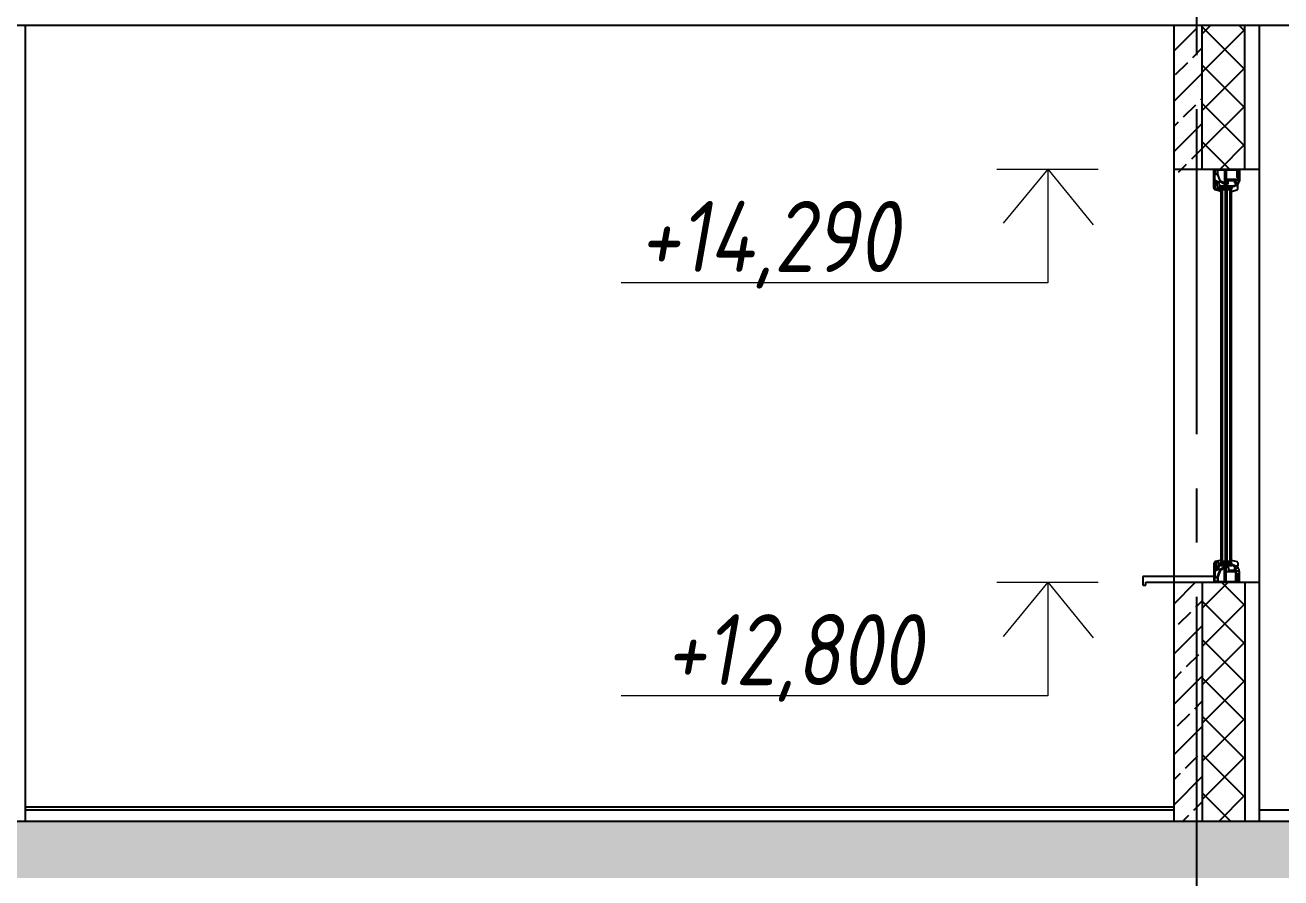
# Model space of a CAD drawing. Header units: millimetres. Extents: x -257254 to 390979, y -202328 to 355504.
# Drawn here: x 96509 to 100926, y 48935 to 51935 of the extents above; entities that cross this region are included whole.
import ezdxf
from ezdxf.enums import TextEntityAlignment as Align

# ---------------------------------------------------------------- set-up
doc = ezdxf.new("R2010")
doc.units = ezdxf.units.MM
doc.linetypes.add('CENTER2', pattern=[28.575, 19.05, -3.175, 3.175, -3.175])
doc.layers.get('0').update_dxf_attribs({"lineweight": 25})
for name, color, linetype in [('G_S1', 3, 'Continuous'), ('GASKET', 5, 'Continuous'), ('PVC', 7, 'Continuous'), ('оси', 1, 'CENTER2'), ('разрез', 40, 'Continuous')]:
    doc.layers.add(name, color=color, linetype=linetype)
doc.layers.add('RAZMER', color=250, linetype='Continuous', lineweight=13)
doc.layers.add('покрытия', color=6, linetype='Continuous', lineweight=18)
doc.styles.add('SIMPLEX', font='simplex.shx', dxfattribs={"width": 0.8, "oblique": 10})
pattern_1 = [(45, (-30, -12000), (-67.35192, 67.35192), []), (135, (-30, -12000), (-67.35192, -67.35192), [])]

msp = doc.modelspace()

# ---------------------------------------------------------------- hatches: boundary and pattern name
at = {"layer": 'разрез'}
h = msp.add_hatch(dxfattribs=at)
h.set_pattern_fill('JIS_STN_2.5', color=256, scale=50)
h.set_pattern_definition([(45, (-80, -9011.02), (-88.38835, 88.38835), []), (45, (8.25, -9011.02), (-88.38835, 88.38835), [60, -25])])
h.paths.add_polyline_path([(100649.02596, 49975.34196), (100549.02596, 49975.34196), (100549.02596, 49135.34196), (100649.02596, 49135.34196)])
h.paths.add_polyline_path([(100649.02596, 51924.32381), (100549.02596, 51924.32381), (100549.02596, 51417.83657), (100649.02596, 51417.83657)])
h = msp.add_hatch(dxfattribs=at)
h.set_pattern_fill('NET', color=256, scale=30, angle=45)
h.set_pattern_definition(pattern_1)
h.paths.add_polyline_path([(100799.02596, 51935.34196), (100649.02596, 51935.34196), (100649.02596, 51428.85472), (100799.02596, 51428.85472)])
h = msp.add_hatch(dxfattribs=at)
h.set_pattern_fill('NET', color=256, scale=30, angle=45)
h.set_pattern_definition(pattern_1)
h.paths.add_polyline_path([(100799.02596, 49975.34196), (100751.56261, 49975.34196), (100649.02596, 49975.34196), (100649.02596, 49135.34196), (100799.02596, 49135.34196)])
h = msp.add_hatch(dxfattribs=at)
h.set_pattern_fill('JIS_STN_2.5', color=256, scale=50)
h.set_pattern_definition([(45, (8e-08, 9000), (-88.38835, 88.38835), []), (45, (88.25, 9000), (-88.38835, 88.38835), [60, -25])])
h.paths.add_polyline_path([(92229.02595, 49135.34196), (89829.02595, 49135.34196), (89829.02595, 48935.34196), (92229.02595, 48935.34196)])
h.paths.add_polyline_path([(96429.02596, 49135.34196), (92229.02596, 49135.34196), (92229.02596, 49015.34196), (92229.02595, 48935.34196), (96429.02596, 48935.34196)])
h.paths.add_polyline_path([(100629.02596, 49135.34196), (96429.02596, 49135.34196), (96429.02596, 48935.34196), (100629.02596, 48935.34196)])
h.paths.add_polyline_path([(102169.02596, 49135.34196), (100629.02596, 49135.34196), (100629.02596, 48935.34196), (102169.02596, 48935.34196)])

# ---------------------------------------------------------------- linework, layer by layer
at = {"color": 1, "linetype": 'Continuous', "lineweight": 25}
for p, q in [((100713.29793, 51366.57059), (100753.30821, 51369.55876)), ((100753.30821, 51366.57059), (100713.29793, 51369.55876)), ((100713.29793, 50037.62609), (100753.30821, 50034.63792)), ((100753.30821, 50037.62609), (100713.29793, 50034.63792))]:
    msp.add_line(p, q, dxfattribs=at)
at = {"color": 5}
for p, q in [((100720.33519, 51362.79024), (100719.33519, 51362.79024)), ((100720.33519, 51361.79024), (100719.33519, 51361.79024)), ((100720.33519, 51360.79024), (100719.33519, 51360.79024)), ((100720.33519, 51359.79024), (100719.33519, 51359.79024)), ((100720.33519, 51358.79024), (100719.33519, 51358.79024)), ((100720.33519, 51357.79024), (100719.33519, 51357.79024)), ((100720.33519, 51357.29024), (100719.33519, 51357.29024)), ((100720.33519, 51362.79024), (100720.33519, 51363.79024)), ((100720.33519, 51357.29024), (100720.33519, 51356.29024)), ((100721.33519, 51362.79024), (100721.33519, 51363.79024)), ((100721.33519, 51357.29024), (100721.33519, 51356.29024)), ((100722.33519, 51362.79024), (100722.33519, 51363.79024)), ((100722.33519, 51357.29024), (100722.33519, 51356.29024)), ((100723.33519, 51362.79024), (100723.33519, 51363.79024)), ((100723.33519, 51357.29024), (100723.33519, 51356.29024)), ((100724.33519, 51362.79024), (100724.33519, 51363.79024)), ((100724.33519, 51357.29024), (100724.33519, 51356.29024)), ((100725.33519, 51362.79024), (100725.33519, 51363.79024)), ((100725.33519, 51357.29024), (100725.33519, 51356.29024)), ((100726.33519, 51362.79024), (100726.33519, 51363.79024)), ((100726.33519, 51357.29024), (100726.33519, 51356.29024)), ((100727.33519, 51362.79024), (100727.33519, 51363.79024)), ((100727.33519, 51357.29024), (100727.33519, 51356.29024)), ((100728.33519, 51362.79024), (100728.33519, 51363.79024)), ((100728.33519, 51357.29024), (100728.33519, 51356.29024)), ((100729.33519, 51362.79024), (100729.33519, 51363.79024)), ((100729.33519, 51357.29024), (100729.33519, 51356.29024)), ((100730.33519, 51362.79024), (100730.33519, 51363.79024)), ((100730.33519, 51362.79024), (100730.33519, 51363.79024)), ((100730.33519, 51362.79024), (100731.33519, 51362.79024)), ((100731.33519, 51361.79024), (100730.33519, 51361.79024)), ((100731.33519, 51360.79024), (100730.33519, 51360.79024)), ((100731.33519, 51359.79024), (100730.33519, 51359.79024)), ((100731.33519, 51358.79024), (100730.33519, 51358.79024)), ((100731.33519, 51357.79024), (100730.33519, 51357.79024)), ((100730.33519, 51357.29024), (100730.33519, 51356.29024)), ((100730.33519, 51357.29024), (100730.33519, 51356.29024)), ((100730.33519, 51357.29024), (100731.33519, 51357.29024)), ((100731.33519, 51362.79024), (100731.33519, 51363.79024)), ((100731.33519, 51357.29024), (100731.33519, 51356.29024)), ((100736.33519, 51362.79024), (100735.33519, 51362.79024)), ((100736.33519, 51361.79024), (100735.33519, 51361.79024)), ((100736.33519, 51360.79024), (100735.33519, 51360.79024)), ((100736.33519, 51359.79024), (100735.33519, 51359.79024)), ((100736.33519, 51358.79024), (100735.33519, 51358.79024)), ((100736.33519, 51357.79024), (100735.33519, 51357.79024)), ((100736.33519, 51357.29024), (100735.33519, 51357.29024)), ((100736.33519, 51362.79024), (100736.33519, 51363.79024)), ((100736.33519, 51357.29024), (100736.33519, 51356.29024)), ((100737.33519, 51362.79024), (100737.33519, 51363.79024)), ((100737.33519, 51357.29024), (100737.33519, 51356.29024)), ((100738.33519, 51362.79024), (100738.33519, 51363.79024)), ((100738.33519, 51357.29024), (100738.33519, 51356.29024)), ((100739.33519, 51362.79024), (100739.33519, 51363.79024)), ((100739.33519, 51357.29024), (100739.33519, 51356.29024)), ((100740.33519, 51362.79024), (100740.33519, 51363.79024)), ((100740.33519, 51357.29024), (100740.33519, 51356.29024)), ((100741.33519, 51362.79024), (100741.33519, 51363.79024)), ((100741.33519, 51357.29024), (100741.33519, 51356.29024)), ((100742.33519, 51362.79024), (100742.33519, 51363.79024)), ((100742.33519, 51357.29024), (100742.33519, 51356.29024)), ((100743.33519, 51362.79024), (100743.33519, 51363.79024)), ((100743.33519, 51357.29024), (100743.33519, 51356.29024)), ((100744.33519, 51362.79024), (100744.33519, 51363.79024)), ((100744.33519, 51357.29024), (100744.33519, 51356.29024)), ((100745.33519, 51362.79024), (100745.33519, 51363.79024)), ((100745.33519, 51357.29024), (100745.33519, 51356.29024)), ((100746.33519, 51362.79024), (100746.33519, 51363.79024)), ((100746.33519, 51362.79024), (100746.33519, 51363.79024)), ((100746.33519, 51362.79024), (100747.33519, 51362.79024)), ((100747.33519, 51361.79024), (100746.33519, 51361.79024)), ((100747.33519, 51360.79024), (100746.33519, 51360.79024)), ((100747.33519, 51359.79024), (100746.33519, 51359.79024)), ((100747.33519, 51358.79024), (100746.33519, 51358.79024)), ((100747.33519, 51357.79024), (100746.33519, 51357.79024)), ((100746.33519, 51357.29024), (100746.33519, 51356.29024)), ((100746.33519, 51357.29024), (100746.33519, 51356.29024)), ((100746.33519, 51357.29024), (100747.33519, 51357.29024)), ((100747.33519, 51362.79024), (100747.33519, 51363.79024)), ((100747.33519, 51357.29024), (100747.33519, 51356.29024)), ((100720.33519, 50046.90644), (100719.33519, 50046.90644)), ((100720.33519, 50046.40644), (100719.33519, 50046.40644)), ((100720.33519, 50045.40644), (100719.33519, 50045.40644)), ((100720.33519, 50044.40644), (100719.33519, 50044.40644)), ((100720.33519, 50043.40644), (100719.33519, 50043.40644)), ((100720.33519, 50042.40644), (100719.33519, 50042.40644)), ((100720.33519, 50041.40644), (100719.33519, 50041.40644)), ((100720.33519, 50046.90644), (100720.33519, 50047.90644)), ((100720.33519, 50041.40644), (100720.33519, 50040.40644)), ((100721.33519, 50046.90644), (100721.33519, 50047.90644)), ((100721.33519, 50041.40644), (100721.33519, 50040.40644)), ((100722.33519, 50046.90644), (100722.33519, 50047.90644)), ((100722.33519, 50041.40644), (100722.33519, 50040.40644)), ((100723.33519, 50046.90644), (100723.33519, 50047.90644)), ((100723.33519, 50041.40644), (100723.33519, 50040.40644)), ((100724.33519, 50046.90644), (100724.33519, 50047.90644)), ((100724.33519, 50041.40644), (100724.33519, 50040.40644)), ((100725.33519, 50046.90644), (100725.33519, 50047.90644)), ((100725.33519, 50041.40644), (100725.33519, 50040.40644)), ((100726.33519, 50046.90644), (100726.33519, 50047.90644)), ((100726.33519, 50041.40644), (100726.33519, 50040.40644)), ((100727.33519, 50046.90644), (100727.33519, 50047.90644)), ((100727.33519, 50041.40644), (100727.33519, 50040.40644)), ((100728.33519, 50046.90644), (100728.33519, 50047.90644)), ((100728.33519, 50041.40644), (100728.33519, 50040.40644)), ((100729.33519, 50046.90644), (100729.33519, 50047.90644)), ((100729.33519, 50041.40644), (100729.33519, 50040.40644)), ((100730.33519, 50046.90644), (100730.33519, 50047.90644)), ((100730.33519, 50046.90644), (100730.33519, 50047.90644)), ((100730.33519, 50046.90644), (100731.33519, 50046.90644)), ((100731.33519, 50046.40644), (100730.33519, 50046.40644)), ((100731.33519, 50045.40644), (100730.33519, 50045.40644)), ((100731.33519, 50044.40644), (100730.33519, 50044.40644)), ((100731.33519, 50043.40644), (100730.33519, 50043.40644)), ((100731.33519, 50042.40644), (100730.33519, 50042.40644)), ((100730.33519, 50041.40644), (100730.33519, 50040.40644)), ((100730.33519, 50041.40644), (100730.33519, 50040.40644)), ((100730.33519, 50041.40644), (100731.33519, 50041.40644)), ((100731.33519, 50046.90644), (100731.33519, 50047.90644)), ((100731.33519, 50041.40644), (100731.33519, 50040.40644)), ((100736.33519, 50046.90644), (100735.33519, 50046.90644)), ((100736.33519, 50046.40644), (100735.33519, 50046.40644)), ((100736.33519, 50045.40644), (100735.33519, 50045.40644)), ((100736.33519, 50044.40644), (100735.33519, 50044.40644)), ((100736.33519, 50043.40644), (100735.33519, 50043.40644)), ((100736.33519, 50042.40644), (100735.33519, 50042.40644)), ((100736.33519, 50041.40644), (100735.33519, 50041.40644)), ((100736.33519, 50046.90644), (100736.33519, 50047.90644)), ((100736.33519, 50041.40644), (100736.33519, 50040.40644)), ((100737.33519, 50046.90644), (100737.33519, 50047.90644)), ((100737.33519, 50041.40644), (100737.33519, 50040.40644)), ((100738.33519, 50046.90644), (100738.33519, 50047.90644)), ((100738.33519, 50041.40644), (100738.33519, 50040.40644)), ((100739.33519, 50046.90644), (100739.33519, 50047.90644)), ((100739.33519, 50041.40644), (100739.33519, 50040.40644)), ((100740.33519, 50046.90644), (100740.33519, 50047.90644)), ((100740.33519, 50041.40644), (100740.33519, 50040.40644)), ((100741.33519, 50046.90644), (100741.33519, 50047.90644)), ((100741.33519, 50041.40644), (100741.33519, 50040.40644)), ((100742.33519, 50046.90644), (100742.33519, 50047.90644)), ((100742.33519, 50041.40644), (100742.33519, 50040.40644)), ((100743.33519, 50046.90644), (100743.33519, 50047.90644)), ((100743.33519, 50041.40644), (100743.33519, 50040.40644)), ((100744.33519, 50046.90644), (100744.33519, 50047.90644)), ((100744.33519, 50041.40644), (100744.33519, 50040.40644)), ((100745.33519, 50046.90644), (100745.33519, 50047.90644)), ((100745.33519, 50041.40644), (100745.33519, 50040.40644)), ((100746.33519, 50046.90644), (100746.33519, 50047.90644)), ((100746.33519, 50046.90644), (100746.33519, 50047.90644)), ((100746.33519, 50046.90644), (100747.33519, 50046.90644)), ((100747.33519, 50046.40644), (100746.33519, 50046.40644)), ((100747.33519, 50045.40644), (100746.33519, 50045.40644)), ((100747.33519, 50044.40644), (100746.33519, 50044.40644)), ((100747.33519, 50043.40644), (100746.33519, 50043.40644)), ((100747.33519, 50042.40644), (100746.33519, 50042.40644)), ((100746.33519, 50041.40644), (100746.33519, 50040.40644)), ((100746.33519, 50041.40644), (100746.33519, 50040.40644)), ((100746.33519, 50041.40644), (100747.33519, 50041.40644)), ((100747.33519, 50046.90644), (100747.33519, 50047.90644)), ((100747.33519, 50041.40644), (100747.33519, 50040.40644))]:
    msp.add_line(p, q, dxfattribs=at)
for points in [[(100727.68936, 51378.96636, -0.5773502692), (100727.23936, 51378.70655), (100712.28759, 51387.33896, -0.1763269807), (100712.15568, 51387.49616), (100703.60745, 51410.98224, -0.0874886635), (100703.58936, 51411.08484), (100703.58936, 51426.03194, -0.4142135624), (100703.88936, 51426.33194), (100727.38936, 51426.33194, -0.4142135624), (100727.68936, 51426.03194)], [(100727.68936, 50025.23032, 0.5773502692), (100727.23936, 50025.49013), (100712.28759, 50016.85772, 0.1763269807), (100712.15568, 50016.70052), (100703.60745, 49993.21444, 0.0874886635), (100703.58936, 49993.11184), (100703.58936, 49978.16474, 0.4142135624), (100703.88936, 49977.86474), (100727.38936, 49977.86474, 0.4142135624), (100727.68936, 49978.16474)]]:
    msp.add_lwpolyline(points, format="xyb", close=True)
at = {"color": 1, "linetype": 'Continuous', "lineweight": 25}
for points in [[(100715.30771, 51366.57059), (100713.29793, 51366.57059), (100713.29793, 51369.55876), (100753.30821, 51369.55876), (100753.30821, 51366.57059)], [(100715.30771, 50037.62609), (100713.29793, 50037.62609), (100713.29793, 50034.63792), (100753.30821, 50034.63792), (100753.30821, 50037.62609)]]:
    msp.add_lwpolyline(points, close=True, dxfattribs=at)
at = {"color": 5}
for points in [[(100731.33519, 51363.79024), (100731.33519, 51356.29024), (100719.33519, 51356.29024), (100719.33519, 51363.79024)], [(100730.33519, 51362.79024), (100730.33519, 51357.29024), (100720.33519, 51357.29024), (100720.33519, 51362.79024)], [(100747.33519, 51363.79024), (100747.33519, 51356.29024), (100735.33519, 51356.29024), (100735.33519, 51363.79024)], [(100746.33519, 51362.79024), (100746.33519, 51357.29024), (100736.33519, 51357.29024), (100736.33519, 51362.79024)], [(100731.33519, 50040.40644), (100731.33519, 50047.90644), (100719.33519, 50047.90644), (100719.33519, 50040.40644)], [(100730.33519, 50041.40644), (100730.33519, 50046.90644), (100720.33519, 50046.90644), (100720.33519, 50041.40644)], [(100747.33519, 50040.40644), (100747.33519, 50047.90644), (100735.33519, 50047.90644), (100735.33519, 50040.40644)], [(100746.33519, 50041.40644), (100746.33519, 50046.90644), (100736.33519, 50046.90644), (100736.33519, 50041.40644)]]:
    msp.add_lwpolyline(points, close=True, dxfattribs=at)
at = {"layer": 'G_S1'}
for points in [[(100715.33519, 50037.62609), (100715.33519, 51366.57059), (100719.33519, 51366.5704), (100719.33519, 50037.62609)], [(100731.33519, 50037.62609), (100731.33519, 51366.57078), (100735.33519, 51366.57059), (100735.33519, 50037.62609)], [(100747.33519, 50037.62704), (100747.33515, 51366.57078), (100751.33515, 51366.57059), (100751.33519, 50037.62704)]]:
    msp.add_lwpolyline(points, close=True, dxfattribs=at)
at = {"layer": 'GASKET', "color": 5, "linetype": 'Continuous'}
msp.add_lwpolyline([(100712.66519, 51360.41237, 0.4142135624), (100711.96519, 51361.11237), (100711.86519, 51361.11237, 0.4142135624), (100711.56519, 51360.81237), (100711.56519, 51359.96597), (100711.26519, 51359.79276, -0.5773502692), (100710.36519, 51360.31238), (100710.36519, 51360.76238, 0.4142135624), (100709.86519, 51361.26238), (100709.56519, 51361.26238, 0.0200240707), (100709.28519, 51361.25116, 0.3909468838), (100708.36519, 51360.25437), (100708.36519, 51355.27039, 0.3909468838), (100709.28519, 51354.2736), (100709.56519, 51354.26238), (100709.86519, 51354.26238, 0.4142135624), (100710.36519, 51354.76238), (100710.36519, 51355.21238, -0.5773502692), (100711.26519, 51355.732), (100711.56519, 51355.55879), (100711.56519, 51351.51198), (100714.94904, 51350.49756, 0.5023341752), (100715.33518, 51350.78493), (100715.33519, 51357.54674), (100712.89791, 51358.27739, -0.349418093), (100712.66519, 51358.56975)], format="xyb", close=True, dxfattribs=at)
at = {"layer": 'PVC'}
for p, q in [((100690.01427, 51363.39129), (100690.01427, 51428.85472)), ((100692.88212, 51428.88273), (100701.47646, 51428.88273)), ((100692.96827, 51428.85472), (100701.56261, 51428.85472)), ((100704.85208, 51428.88273), (100745.17646, 51428.88273)), ((100748.55208, 51428.88273), (100757.14642, 51428.88273)), ((100748.63823, 51428.85472), (100757.23257, 51428.85472)), ((100760.51427, 51428.88273), (100764.91427, 51428.88273)), ((100768.28212, 51428.88273), (100777.14642, 51428.88273)), ((100768.36827, 51428.85472), (100777.23257, 51428.85472)), ((100780.01427, 51428.88273), (100780.01427, 51390.33273)), ((100707.52946, 51380.11691), (100709.96869, 51366.28335)), ((100707.61561, 51380.0889), (100710.05484, 51366.25533)), ((100711.09934, 51384.28984), (100707.80955, 51381.00005)), ((100711.18549, 51384.26183), (100707.8957, 51380.97203)), ((100710.01427, 51365.7624), (100710.01427, 51363.08273)), ((100710.10042, 51365.73439), (100710.10042, 51363.05472)), ((100731.01427, 51373.64779), (100712.30645, 51384.44876)), ((100731.10042, 51373.61978), (100712.3926, 51384.42074)), ((100731.51427, 51370.08273), (100731.51427, 51372.78177)), ((100731.60042, 51370.05472), (100731.60042, 51372.75375)), ((100733.51427, 51369.58273), (100732.01427, 51369.58273)), ((100733.60042, 51369.55472), (100732.10042, 51369.55472)), ((100734.01427, 51391.58273), (100734.01427, 51370.08273)), ((100734.10042, 51391.55472), (100734.10042, 51370.05472)), ((100768.07554, 51392.58273), (100735.01427, 51392.58273)), ((100768.16169, 51392.55472), (100735.10042, 51392.55472)), ((100751.33515, 51356.42855), (100756.85995, 51367.20381)), ((100759.01852, 51368.55472), (100762.10042, 51368.55472)), ((100762.60042, 51369.05472), (100762.60042, 51369.45472)), ((100764.70042, 51371.55472), (100767.0121, 51371.55472)), ((100767.0121, 51371.55472), (100773.35042, 51371.55472)), ((100768.02449, 51389.96038), (100768.5585, 51391.95332)), ((100768.11064, 51389.93236), (100768.64465, 51391.92531)), ((100771.04741, 51389.76361), (100768.33415, 51389.58339)), ((100771.13356, 51389.73559), (100768.4203, 51389.55538)), ((100769.85042, 51373.75472), (100769.56597, 51372.14154)), ((100771.4421, 51396.58273), (100770.4421, 51395.58273)), ((100770.4421, 51395.58273), (100771.50423, 51390.36219)), ((100771.52825, 51396.55472), (100770.52825, 51395.55472)), ((100770.52825, 51395.55472), (100771.59038, 51390.33418)), ((100776.21427, 51396.58273), (100771.4421, 51396.58273)), ((100776.30042, 51396.55472), (100771.52825, 51396.55472)), ((100774.10042, 51370.80472), (100773.35042, 51371.55472)), ((100774.10042, 51359.92118), (100774.10042, 51370.80472)), ((100775.52187, 51390.35331), (100775.71869, 51391.46956)), ((100775.60801, 51390.3253), (100775.80484, 51391.44154)), ((100778.76427, 51389.58273), (100775.98113, 51389.76759)), ((100778.85042, 51389.55472), (100776.06728, 51389.73957)), ((100776.21109, 51391.88273), (100777.21427, 51391.88273)), ((100776.29724, 51391.85472), (100777.30042, 51391.85472)), ((100777.71427, 51392.38273), (100777.71427, 51395.08273)), ((100777.80042, 51392.35472), (100777.80042, 51395.05472)), ((100779.26427, 51389.58273), (100778.76427, 51389.58273)), ((100779.35042, 51389.55472), (100778.85042, 51389.55472)), ((100780.01427, 51390.33273), (100779.26427, 51389.58273)), ((100711.13662, 51351.59295), (100695.94372, 51355.66388)), ((100709.81427, 51361.23273), (100709.51427, 51361.23273)), ((100709.51427, 51354.23273), (100709.81427, 51354.23273)), ((100709.90042, 51361.20472), (100709.60042, 51361.20472)), ((100709.60042, 51354.20472), (100709.90042, 51354.20472)), ((100710.31427, 51360.28273), (100710.31427, 51360.73273)), ((100710.31427, 51354.73273), (100710.31427, 51355.18273)), ((100710.40042, 51360.25472), (100710.40042, 51360.70472)), ((100710.40042, 51354.70472), (100710.40042, 51355.15472)), ((100711.51427, 51359.93632), (100711.21427, 51359.76312)), ((100711.21427, 51355.70235), (100711.51427, 51355.52914)), ((100711.60042, 51359.90831), (100711.30042, 51359.7351)), ((100711.30042, 51355.67433), (100711.60042, 51355.50113)), ((100711.51427, 51361.58273), (100711.51427, 51359.93632)), ((100711.51427, 51355.52914), (100711.51427, 51351.88273)), ((100711.60042, 51361.55472), (100711.60042, 51359.90831)), ((100711.60042, 51355.50113), (100711.60042, 51351.85472)), ((100751.33515, 51350.85472), (100751.33515, 51362.00239)), ((100751.33515, 51350.57064), (100771.38605, 51356.13342)), ((100754.4248, 51359.66375), (100754.60042, 51359.66375)), ((100754.90042, 51350.55472), (100754.90042, 51350.55472)), ((100690.10042, 50040.83341), (100690.10042, 49975.34196)), ((100715.33519, 50052.63174), (100696.02987, 50048.56081)), ((100710.10042, 50038.46229), (100710.10042, 50041.14196)), ((100751.33518, 50053.62604), (100771.38605, 50048.06327)), ((100751.33519, 50041.1452), (100756.85995, 50036.99287)), ((100774.10042, 50044.2755), (100774.10042, 50033.39196)), ((100707.61561, 50024.10778), (100710.05484, 50037.94135)), ((100711.18549, 50019.93486), (100707.8957, 50023.22465)), ((100731.10042, 50030.5769), (100712.3926, 50019.77594)), ((100731.60042, 50034.14196), (100731.60042, 50031.44293)), ((100733.60042, 50034.64196), (100732.10042, 50034.64196)), ((100734.10042, 50012.64196), (100734.10042, 50034.14196)), ((100768.16169, 50011.64196), (100735.10042, 50011.64196)), ((100759.01852, 50035.64196), (100762.10042, 50035.64196)), ((100762.60042, 50035.14196), (100762.60042, 50034.74196)), ((100764.70042, 50032.64196), (100767.0121, 50032.64196)), ((100765.75042, 50028.64196), (100766.21311, 50028.64196)), ((100765.75042, 50026.64196), (100767.36781, 50026.64196)), ((100766.64612, 50028.89196), (100767.6634, 50030.65394)), ((100767.7228, 50030.99077), (100767.5045, 50032.22879)), ((100767.80083, 50026.89196), (100769.85042, 50030.44196)), ((100768.11064, 50014.26432), (100768.64465, 50012.27137)), ((100776.06728, 50014.45711), (100768.4203, 50014.6413)), ((100769.85042, 50030.44196), (100769.56597, 50032.05514)), ((100770.05838, 50032.64196), (100773.35042, 50032.64196)), ((100774.10042, 50033.39196), (100773.35042, 50032.64196)), ((100778.85042, 50014.64196), (100776.06728, 50014.45711)), ((100779.35042, 50014.64196), (100778.85042, 50014.64196)), ((100780.10042, 50013.89196), (100779.35042, 50014.64196)), ((100780.10042, 49975.34196), (100780.10042, 50013.89196)), ((100690.10042, 49975.34196), (100701.56261, 49975.34196)), ((100701.56261, 49975.34196), (100768.36827, 49975.34196)), ((100768.36827, 49975.34196), (100780.10042, 49975.34196))]:
    msp.add_line(p, q, dxfattribs=at)
at = {"layer": 'PVC', "linetype": 'Continuous', "lineweight": 0}
for p, q in [((100735.10039, 51370.05876), (100735.10039, 51376.55472)), ((100735.60039, 51377.05472), (100740.60042, 51377.05472)), ((100749.80039, 51369.55876), (100735.60039, 51369.55876)), ((100741.10042, 51377.55472), (100741.10042, 51392.05472)), ((100741.60042, 51392.55472), (100742.60042, 51392.55472)), ((100743.10042, 51392.05472), (100743.10042, 51387.55472)), ((100743.60042, 51387.05472), (100767.44238, 51387.05472)), ((100750.10039, 51369.85876), (100749.80039, 51369.55876)), ((100750.40039, 51369.55876), (100750.10039, 51369.85876)), ((100759.60039, 51369.55876), (100750.40039, 51369.55876)), ((100760.10039, 51371.05876), (100760.10039, 51370.05876)), ((100762.47117, 51371.55876), (100760.60039, 51371.55876)), ((100763.10139, 51380.05367), (100762.20593, 51384.45503)), ((100765.13356, 51371.73559), (100762.47117, 51371.55876)), ((100762.69589, 51385.05472), (100767.44238, 51385.05472)), ((100764.11363, 51379.96852), (100763.94491, 51379.79981)), ((100765.52825, 51378.55472), (100764.52825, 51377.55472)), ((100764.52825, 51377.55472), (100765.59038, 51372.33418)), ((100775.07189, 51380.55431), (100765.52784, 51380.55431)), ((100773.26639, 51378.55472), (100765.52825, 51378.55472)), ((100769.60801, 51372.3253), (100769.8401, 51373.64154)), ((100772.85042, 51371.55472), (100770.06728, 51371.73957)), ((100770.33251, 51374.05472), (100771.7927, 51374.05472)), ((100770.40042, 51389.55472), (100776.05838, 51389.55472)), ((100770.40042, 51387.55472), (100777.59838, 51387.55472)), ((100772.25352, 51374.36069), (100773.72721, 51377.86069)), ((100773.35042, 51371.55472), (100772.85042, 51371.55472)), ((100774.10042, 51372.30472), (100773.35042, 51371.55472)), ((100780.10042, 51386.55472), (100774.10042, 51372.30472)), ((100778.05919, 51386.86069), (100775.5327, 51380.86028)), ((100776.05838, 51389.55472), (100779.35042, 51389.55472)), ((100735.10039, 50034.13792), (100735.10039, 50027.64196)), ((100749.80039, 50034.63792), (100735.60039, 50034.63792)), ((100735.60039, 50027.14196), (100740.60042, 50027.14196)), ((100737.10039, 50032.13792), (100737.10039, 50029.64196)), ((100749.04682, 50032.63792), (100737.60039, 50032.63792)), ((100737.60039, 50029.14196), (100740.60042, 50029.14196)), ((100741.10042, 50026.64196), (100741.10042, 50012.14196)), ((100741.60042, 50011.64196), (100742.60042, 50011.64196)), ((100743.10042, 50026.64196), (100743.10042, 50019.64196)), ((100743.10042, 50012.14196), (100743.10042, 50016.64196)), ((100743.60042, 50019.14196), (100760.55287, 50019.14196)), ((100743.60042, 50017.14196), (100767.44238, 50017.14196)), ((100750.10039, 50034.33792), (100749.80039, 50034.63792)), ((100750.40039, 50034.63792), (100750.10039, 50034.33792)), ((100759.60039, 50034.63792), (100750.40039, 50034.63792)), ((100757.78119, 50032.63792), (100751.15395, 50032.63792)), ((100760.10039, 50033.13792), (100760.10039, 50034.13792)), ((100761.9347, 50030.66915), (100760.4347, 50030.66915)), ((100762.47117, 50032.63792), (100760.60039, 50032.63792)), ((100761.04283, 50019.54228), (100763.17426, 50030.01858)), ((100762.71743, 50030.61716), (100761.9347, 50030.66915)), ((100763.10139, 50024.14301), (100762.20593, 50019.74165)), ((100765.13356, 50032.46109), (100762.47117, 50032.63792)), ((100762.69589, 50019.14196), (100767.44238, 50019.14196)), ((100764.11363, 50024.22816), (100763.94491, 50024.39688)), ((100764.52825, 50026.64196), (100765.59038, 50031.8625)), ((100765.52825, 50025.64196), (100764.52825, 50026.64196)), ((100775.07189, 50023.64237), (100765.52784, 50023.64237)), ((100773.26639, 50025.64196), (100765.52825, 50025.64196)), ((100769.60801, 50031.87138), (100769.8401, 50030.55514)), ((100772.85042, 50032.64196), (100770.06728, 50032.45711)), ((100770.33251, 50030.14196), (100771.7927, 50030.14196)), ((100770.40042, 50016.64196), (100777.59838, 50016.64196)), ((100770.40042, 50014.64196), (100776.05838, 50014.64196)), ((100772.25352, 50029.83599), (100773.72721, 50026.33599)), ((100773.35042, 50032.64196), (100772.85042, 50032.64196)), ((100774.10042, 50031.89196), (100773.35042, 50032.64196)), ((100780.10042, 50017.64196), (100774.10042, 50031.89196)), ((100778.05919, 50017.33599), (100775.5327, 50023.3364)), ((100776.05838, 50014.64196), (100779.35042, 50014.64196)), ((100779.35042, 50014.64196), (100780.10042, 50015.39196)), ((100780.10042, 50015.39196), (100780.10042, 50017.64196))]:
    msp.add_line(p, q, dxfattribs=at)
at = {"layer": 'PVC'}
for points in [[(100711.22277, 51351.56494), (100696.02987, 51355.63587, -0.3394542589), (100690.10042, 51363.36327), (100690.10042, 51428.85472), (100780.10042, 51428.85472), (100780.10042, 51390.30472), (100779.35042, 51389.55472), (100780.10042, 51388.80472), (100780.10042, 51386.55472)], [(100732.90042, 51426.35472, -0.4142135624), (100733.40042, 51425.85472), (100733.40042, 51394.89538, -0.2522636525), (100733.17542, 51394.47779, 0.1521672479), (100731.85583, 51392.86722, -0.3056146846), (100731.39232, 51392.55472), (100728.90042, 51392.55472, -0.4142135624), (100728.40042, 51393.05472), (100728.40042, 51425.85472, -0.4142135624), (100728.90042, 51426.35472)], [(100728.90042, 51426.35472), (100776.80042, 51426.35472, -0.4142135624), (100777.30042, 51425.85472), (100777.30042, 51404.05472, -0.4142135624), (100776.80042, 51403.55472), (100772.80042, 51403.55472, -0.4142135624), (100772.30042, 51404.05472), (100772.30042, 51425.85472, -0.4142135624), (100772.80042, 51426.35472)], [(100732.90042, 49977.84196, 0.4142135624), (100733.40042, 49978.34196), (100733.40042, 50009.3013, 0.2522636525), (100733.17542, 50009.71889, -0.1521672479), (100731.85583, 50011.32946, 0.3056146846), (100731.39232, 50011.64196), (100728.90042, 50011.64196, 0.4142135624), (100728.40042, 50011.14196), (100728.40042, 49978.34196, 0.4142135624), (100728.90042, 49977.84196)], [(100728.90042, 49977.84196), (100776.80042, 49977.84196, 0.4142135624), (100777.30042, 49978.34196), (100777.30042, 50000.14196, 0.4142135624), (100776.80042, 50000.64196), (100772.80042, 50000.64196, 0.4142135624), (100772.30042, 50000.14196), (100772.30042, 49978.34196, 0.4142135624), (100772.80042, 49977.84196)]]:
    msp.add_lwpolyline(points, format="xyb", dxfattribs=at)
for points in [[(100693.40042, 51411.60472), (100702.00042, 51411.60472, 0.4142135624), (100702.50042, 51412.10472), (100702.50042, 51425.85472, 0.4142135624), (100702.00042, 51426.35472), (100693.40042, 51426.35472, 0.4142135624), (100692.90042, 51425.85472), (100692.90042, 51412.10472, 0.4142135624)], [(100692.90042, 51410.00472, -0.4142135624), (100693.40042, 51410.50472), (100702.2799, 51410.50472, -0.3152987889), (100702.74975, 51410.17573), (100711.00701, 51387.48908, -0.415199181), (100710.7066, 51386.84765, 0.110368962), (100709.41772, 51386.02959), (100706.04938, 51382.66125, -0.3394542589), (100705.44583, 51382.58179), (100693.15042, 51389.68055, -0.2679491924), (100692.90042, 51390.11356)], [(100703.60042, 51411.05472), (100703.60042, 51425.85472, -0.4142135624), (100704.10042, 51426.35472), (100727.20042, 51426.35472, -0.4142135624), (100727.70042, 51425.85472), (100727.70042, 51379.33555, -0.5773502692), (100726.95042, 51378.90253), (100713.6426, 51386.58581, 0.0791628029), (100712.61401, 51386.97956, -0.259106532), (100712.24722, 51387.29782)], [(100692.90042, 51387.68869), (100692.90042, 51363.36327, 0.3394542589), (100696.75456, 51358.34046), (100697.2207, 51358.21556, 0.0665911149), (100703.80331, 51356.45175), (100700.07266, 51384.08047, 0.2914734196), (100699.82456, 51384.55706), (100693.65042, 51388.12171, 0.5773502692)], [(100772.30042, 51401.95472, -0.4142135624), (100772.80042, 51402.45472), (100776.80042, 51402.45472, -0.4142135624), (100777.30042, 51401.95472), (100777.30042, 51399.55472, -0.4142135624), (100776.80042, 51399.05472), (100772.80042, 51399.05472, -0.4142135624), (100772.30042, 51399.55472)], [(100692.90042, 50016.50799), (100692.90042, 50040.83341, -0.3394542589), (100696.75456, 50045.85622), (100697.2207, 50045.98112, -0.4663076582), (100697.84821, 50045.54174), (100700.07266, 50020.11621, -0.2914734196), (100699.82456, 50019.63962), (100693.65042, 50016.07497, -0.5773502692)], [(100700.7009, 50020.96692), (100698.51942, 50045.90136, -0.3639702343), (100698.88811, 50046.4279), (100703.80331, 50047.74493, -0.5461192343), (100704.17679, 50047.40533, 0.3391374696), (100707.30875, 50041.49214, -0.2932527546), (100707.60042, 50041.03761), (100707.60042, 50038.41855), (100705.15359, 50024.5419, 0.1007420008), (100705.19027, 50023.14616, -0.3298024597), (100704.95311, 50022.60058), (100701.449, 50020.57749, -0.5486187866)], [(100692.90042, 49994.19196, 0.4142135624), (100693.40042, 49993.69196), (100702.2799, 49993.69196, 0.3152987889), (100702.74975, 49994.02095), (100711.00701, 50016.7076, 0.415199181), (100710.7066, 50017.34903, -0.110368962), (100709.41772, 50018.16709), (100706.04938, 50021.53543, 0.3394542589), (100705.44583, 50021.61489), (100693.15042, 50014.51613, 0.2679491924), (100692.90042, 50014.08312)], [(100703.60042, 49993.14196), (100703.60042, 49978.34196, 0.4142135624), (100704.10042, 49977.84196), (100727.20042, 49977.84196, 0.4142135624), (100727.70042, 49978.34196), (100727.70042, 50024.86114, 0.5773502692), (100726.95042, 50025.29415), (100713.6426, 50017.61087, -0.0791628029), (100712.61401, 50017.21712, 0.259106532), (100712.24722, 50016.89886)], [(100766.60042, 50002.24196, 0.4142135624), (100767.10042, 50001.74196), (100771.10042, 50001.74196, 0.4142135624), (100771.60042, 50002.24196), (100771.60042, 50004.67263, 0.3728956847), (100771.17172, 50005.16751, -0.1619694649), (100769.76048, 50005.8742), (100768.76048, 50006.8742, -0.1989123674), (100768.02825, 50008.64196, 0.4142135624), (100767.52825, 50009.14196), (100767.10042, 50009.14196, 0.4142135624), (100766.60042, 50008.64196)], [(100766.60042, 49978.34196, 0.4142135624), (100767.10042, 49977.84196), (100771.10042, 49977.84196, 0.4142135624), (100771.60042, 49978.34196), (100771.60042, 50000.14196, 0.4142135624), (100771.10042, 50000.64196), (100767.10042, 50000.64196, 0.4142135624), (100766.60042, 50000.14196)], [(100772.30042, 50002.24196, 0.4142135624), (100772.80042, 50001.74196), (100776.80042, 50001.74196, 0.4142135624), (100777.30042, 50002.24196), (100777.30042, 50004.64196, 0.4142135624), (100776.80042, 50005.14196), (100772.80042, 50005.14196, 0.4142135624), (100772.30042, 50004.64196)], [(100693.40042, 49992.59196), (100702.00042, 49992.59196, -0.4142135624), (100702.50042, 49992.09196), (100702.50042, 49978.34196, -0.4142135624), (100702.00042, 49977.84196), (100693.40042, 49977.84196, -0.4142135624), (100692.90042, 49978.34196), (100692.90042, 49992.09196, -0.4142135624)]]:
    msp.add_lwpolyline(points, format="xyb", close=True, dxfattribs=at)
for centre, radius, start, end in [((100692.88212, 51429.38273), 0.5, 185.0000001, 270.0000001), ((100701.47646, 51429.38273), 0.5, 270.0000001, 355.0000001), ((100704.85208, 51429.38273), 0.5, 185.0000001, 270.00000011), ((100745.17646, 51429.38273), 0.5, 270.0000001, 355.0000001), ((100748.55208, 51429.38273), 0.5, 185.0000001, 270.0000001), ((100757.14642, 51429.38273), 0.5, 270.0000001, 355.0000001), ((100760.51427, 51429.38273), 0.5, 180.0000001, 270.0000001), ((100764.91427, 51429.38273), 0.5, 270.0000001, 0.0000001), ((100768.28212, 51429.38273), 0.5, 185.0000001, 270.00000011), ((100777.14642, 51429.38273), 0.5, 270.0000001, 355.0000001), ((100708.51427, 51380.29056), 1, 134.80690669, 190.0000001), ((100708.60042, 51380.26255), 1, 134.80690669, 190.0000001), ((100707.01427, 51365.7624), 3, 0.0000001, 10.0000001), ((100707.10042, 51365.73439), 3, 0.0000001, 10.0000001), ((100711.80645, 51383.58273), 1, 60.0000001, 135.0000001), ((100711.8926, 51383.55472), 1, 60.0000001, 135.0000001), ((100730.51427, 51372.78177), 1, 0.0000001, 60.0000001), ((100730.60042, 51372.75375), 1, 0.0000001, 60.0000001), ((100732.01427, 51370.08273), 0.5, 180.0000001, 270.0000001), ((100732.10042, 51370.05472), 0.5, 180.0000001, 270.0000001), ((100733.51427, 51370.08273), 0.5, 270.0000001, 0.0000001), ((100733.60042, 51370.05472), 0.5, 270.0000001, 0.0000001), ((100735.01427, 51391.58273), 1, 90.0000001, 180.0000001), ((100735.10042, 51391.55472), 1, 90.0000001, 180.0000001), ((100759.01852, 51366.15472), 2.4, 90, 154.07952885), ((100762.10042, 51369.05472), 0.5, 270, 0), ((100764.70042, 51369.45472), 2.1, 90, 180), ((100768.31427, 51389.88273), 0.3, 165.0000001, 273.8000001), ((100768.07554, 51392.08273), 0.5, 345.0000001, 90.0000001), ((100768.40042, 51389.85472), 0.3, 165.0000001, 273.8000001), ((100768.16169, 51392.05472), 0.5, 345.0000001, 90.0000001), ((100771.01427, 51390.26251), 0.5, 273.8000001, 11.5000001), ((100771.10042, 51390.23449), 0.5, 273.8000001, 11.5000001), ((100776.01427, 51390.26649), 0.5, 170.0000001, 266.2000001), ((100776.10042, 51390.23848), 0.5, 170.0000001, 266.2000001), ((100776.21109, 51391.38273), 0.5, 90.0000001, 170.0000001), ((100776.29724, 51391.35472), 0.5, 90.0000001, 170.0000001), ((100776.21427, 51395.08273), 1.5, 0.0000001, 90.0000001), ((100776.30042, 51395.05472), 1.5, 0.0000001, 90.0000001), ((100777.21427, 51392.38273), 0.5, 270.0000001, 0.0000001), ((100777.30042, 51392.35472), 0.5, 270.0000001, 0.0000001), ((100698.01427, 51363.39129), 8, 180.0000001, 255.0000001), ((100709.51427, 51357.73273), 3.5, 90.0000001, 270.0000001), ((100709.60042, 51357.70472), 3.5, 90.0000001, 270.0000001), ((100709.81427, 51360.73273), 0.5, 0.0000001, 90.0000001), ((100709.81427, 51354.73273), 0.5, 270.0000001, 0.0000001), ((100709.90042, 51360.70472), 0.5, 0.0000001, 90.0000001), ((100709.90042, 51354.70472), 0.5, 270.0000001, 0.0000001), ((100710.51427, 51363.08273), 0.5, 180.0000001, 270.0000001), ((100710.60042, 51363.05472), 0.5, 180.0000001, 270.0000001), ((100710.91427, 51360.28273), 0.6, 180.0000001, 300.0000001), ((100710.91427, 51355.18273), 0.6, 60.0000001, 180.0000001), ((100711.00042, 51360.25472), 0.6, 180.0000001, 300.0000001), ((100711.00042, 51355.15472), 0.6, 60.0000001, 180.0000001), ((100710.51427, 51361.58273), 1, 0.0000001, 90.0000001), ((100710.60042, 51361.55472), 1, 0.0000001, 90.0000001), ((100711.21427, 51351.88273), 0.3, 255.0000001, 0.0000001), ((100711.30042, 51351.85472), 0.3, 255.0000001, 0.0000001), ((100770.10042, 51359.92118), 4, 288.7480945, 0), ((100698.10042, 50040.83341), 8, 104.9999999, 179.9999999), ((100710.60042, 50041.14196), 0.5, 89.9999999, 179.9999999), ((100715.21527, 50031.50073), 11.14188, 89.38333603, 114.4682902), ((100770.10042, 50044.2755), 4, 0, 71.2519055), ((100708.60042, 50023.93413), 1, 169.9999999, 225.19309331), ((100707.10042, 50038.46229), 3, 349.9999999, 359.9999999), ((100711.8926, 50020.64196), 1, 224.9999999, 299.9999999), ((100730.60042, 50031.44293), 1, 299.9999999, 359.9999999), ((100732.10042, 50034.14196), 0.5, 89.9999999, 179.9999999), ((100733.60042, 50034.14196), 0.5, 359.9999999, 89.9999999), ((100735.10042, 50012.64196), 1, 179.9999999, 269.9999999), ((100759.01852, 50038.04196), 2.4, 205.92047115, 270), ((100762.10042, 50035.14196), 0.5, 0, 90), ((100764.70042, 50034.74196), 2.1, 180, 270), ((100765.75042, 50027.64196), 1, 90, 270), ((100766.21311, 50029.14196), 0.5, 270, 330), ((100767.0121, 50032.14196), 0.5, 10, 90), ((100767.36781, 50027.14196), 0.5, 270, 330), ((100767.23039, 50030.90394), 0.5, 330, 10), ((100768.40042, 50014.34196), 0.3, 86.1999999, 194.9999999), ((100768.16169, 50012.14196), 0.5, 269.9999999, 14.9999999), ((100770.05838, 50032.14196), 0.5, 90, 190)]:
    msp.add_arc(centre, radius, start, end, dxfattribs=at)
at = {"layer": 'PVC', "linetype": 'Continuous', "lineweight": 0}
for centre, radius, start, end in [((100735.60039, 51376.55472), 0.5, 90.0000001, 180.0000001), ((100735.60039, 51370.05876), 0.5, 180.0000001, 270.0000001), ((100740.60042, 51377.55472), 0.5, 270.0000001, 0.0000001), ((100741.60042, 51392.05472), 0.5, 90.0000001, 180.0000001), ((100742.60042, 51392.05472), 0.5, 0.0000001, 90.0000001), ((100743.60042, 51387.55472), 0.5, 180.0000001, 270.0000001), ((100759.60039, 51370.05876), 0.5, 270.0000001, 0.0000001), ((100760.60039, 51371.05876), 0.5, 90.0000001, 180.0000001), ((100762.69589, 51384.55472), 0.5, 90.0000001, 191.5000001), ((100763.59136, 51380.15336), 0.5, 191.5000001, 315.0000001), ((100765.52784, 51378.55431), 2, 90.0000001, 135.0000001), ((100765.10042, 51372.23449), 0.5, 273.8000001, 11.5000001), ((100767.44238, 51387.55472), 0.5, 270.0000001, 350.40593188), ((100767.44238, 51387.55472), 2.5, 270.0000001, 350.40593188), ((100770.40042, 51387.05472), 2.5, 90.0000001, 170.40593188), ((100770.10042, 51372.23848), 0.5, 170.0000001, 266.2000001), ((100770.33251, 51373.55472), 0.5, 90.0000001, 170.0000001), ((100770.40042, 51387.05472), 0.5, 90.0000001, 170.40593188), ((100771.7927, 51374.55472), 0.5, 270.0000001, 337.16634593), ((100773.26639, 51378.05472), 0.5, 337.16634593, 90.0000001), ((100775.07189, 51381.05431), 0.5, 270.0000001, 337.16634593), ((100777.59838, 51387.05472), 0.5, 337.16634593, 90.0000001), ((100735.60039, 50034.13792), 0.5, 89.9999999, 179.9999999), ((100735.60039, 50027.64196), 0.5, 179.9999999, 269.9999999), ((100737.60039, 50032.13792), 0.5, 89.9999999, 179.9999999), ((100737.60039, 50029.64196), 0.5, 179.9999999, 269.9999999), ((100740.60042, 50026.64196), 2.5, 359.9999999, 89.9999999), ((100740.60042, 50026.64196), 0.5, 359.9999999, 89.9999999), ((100741.60042, 50012.14196), 0.5, 179.9999999, 269.9999999), ((100742.60042, 50012.14196), 0.5, 269.9999999, 359.9999999), ((100743.60042, 50019.64196), 0.5, 179.9999999, 269.9999999), ((100743.60042, 50016.64196), 0.5, 89.9999999, 179.9999999), ((100750.10039, 50034.33792), 2, 238.21166928, 301.78833051), ((100757.78119, 50032.13792), 0.5, 19.99327063, 89.9999999), ((100760.60039, 50033.16365), 2.5, 199.99327063, 266.1999999), ((100759.60039, 50034.13792), 0.5, 359.9999999, 89.9999999), ((100760.60039, 50033.13792), 0.5, 179.9999999, 269.9999999), ((100760.55287, 50019.64196), 0.5, 269.9999999, 348.4999999), ((100762.69589, 50019.64196), 0.5, 168.4999999, 269.9999999), ((100762.68429, 50030.11826), 0.5, 348.4999999, 86.1999999), ((100763.59136, 50024.04332), 0.5, 44.9999999, 168.4999999), ((100765.52784, 50025.64237), 2, 224.9999999, 269.9999999), ((100765.10042, 50031.96219), 0.5, 348.4999999, 86.1999999), ((100767.44238, 50016.64196), 2.5, 9.59406812, 89.9999999), ((100767.44238, 50016.64196), 0.5, 9.59406812, 89.9999999), ((100770.40042, 50017.14196), 2.5, 189.59406812, 269.9999999), ((100770.10042, 50031.95821), 0.5, 93.7999999, 189.9999999), ((100770.33251, 50030.64196), 0.5, 189.9999999, 269.9999999), ((100770.40042, 50017.14196), 0.5, 189.59406812, 269.9999999), ((100771.7927, 50029.64196), 0.5, 22.83365407, 89.9999999), ((100773.26639, 50026.14196), 0.5, 269.9999999, 22.83365407), ((100775.07189, 50023.14237), 0.5, 22.83365407, 89.9999999), ((100777.59838, 50017.14196), 0.5, 269.9999999, 22.83365407)]:
    msp.add_arc(centre, radius, start, end, dxfattribs=at)
at = {"layer": 'оси', "ltscale": 60}
msp.add_line((100629.02596, 67069.65659), (100629.02596, 31517.09795), dxfattribs=at)
at = {"layer": 'покрытия'}
for p, q in [((99926.29338, 51428.85472), (100283.1719, 51428.85472)), ((100105.83546, 51428.85472), (99949.06507, 51238.58828)), ((100105.83546, 51428.85472), (100105.83546, 51028.85472)), ((100105.83546, 51428.85472), (100265.91192, 51233.12039)), ((100105.83546, 51028.85472), (98605.83546, 51028.85472)), ((99926.29338, 49975.34196), (100283.1719, 49975.34196)), ((100105.83546, 49975.34196), (99949.06507, 49785.07553)), ((100105.83546, 49975.34196), (100105.83546, 49575.34196)), ((100105.83546, 49975.34196), (100265.91192, 49779.60764)), ((100105.83546, 49575.34196), (98605.83546, 49575.34196))]:
    msp.add_line(p, q, dxfattribs=at)
at = {"layer": 'разрез'}
for p, q in [((89829.02595, 51935.34196), (102169.02596, 51935.34196)), ((96509.02596, 51935.34196), (96509.02596, 49135.34196)), ((100549.02596, 51935.34196), (100549.02596, 49135.34196)), ((100649.02596, 51428.85472), (100649.02596, 51935.34196)), ((100799.02596, 51428.85472), (100799.02596, 51935.34196)), ((100849.02596, 51935.34196), (100849.02596, 49135.34196)), ((100549.02596, 51428.85472), (100849.02596, 51428.85472)), ((100690.10042, 49995.34196), (100440.10042, 49995.34196)), ((100440.10042, 49995.34196), (100440.10042, 49965.34196)), ((100440.10042, 49965.34196), (100450.10042, 49965.34196)), ((100450.10042, 49965.34196), (100450.57805, 49975.34196)), ((100450.57805, 49975.34196), (100549.02596, 49975.34196)), ((100549.02596, 49975.34196), (100849.02596, 49975.34196)), ((100649.02596, 49975.34196), (100649.02596, 49135.34196)), ((100799.02596, 49975.34196), (100799.02596, 49135.34196)), ((96509.02596, 49185.34196), (100549.02596, 49185.34196)), ((96509.02596, 49175.34196), (100549.02596, 49175.34196)), ((100849.02596, 49175.34196), (102079.02596, 49175.34196)), ((89829.02595, 49135.34196), (102169.02596, 49135.34196))]:
    msp.add_line(p, q, dxfattribs=at)

# ---------------------------------------------------------------- texts
at = {"layer": 'RAZMER', "color": 0, "style": 'SIMPLEX', "oblique": 10, "width": 0.8}
for s, p in [('+14,290', (98668.58392, 50991.77244, 244.61741)), ('+12,800', (98760.74488, 49538.25968, 244.61741))]:
    msp.add_text(s, height=250, dxfattribs=at).set_placement(p, align=Align.BOTTOM_LEFT)

doc.saveas('drawing.dxf')
